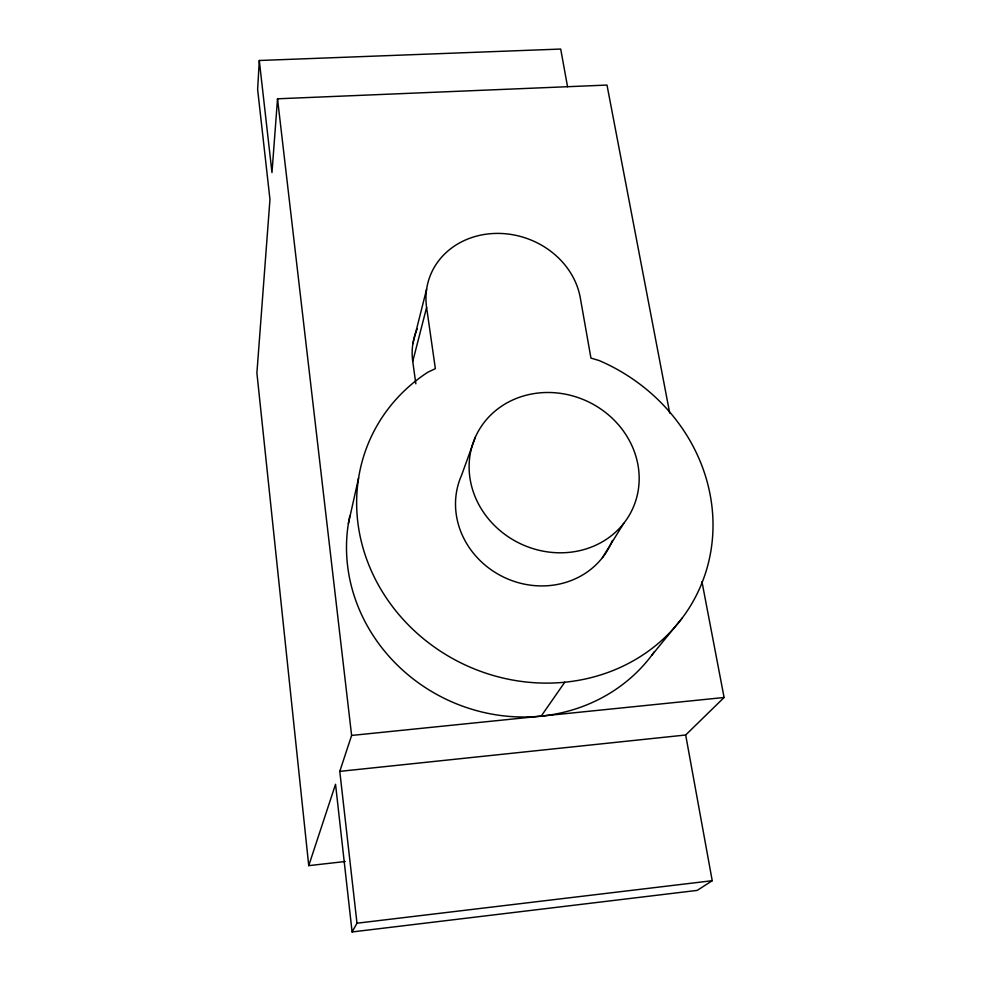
<?xml version="1.0" encoding="UTF-8"?>
<svg xmlns="http://www.w3.org/2000/svg" width="981" height="981" viewBox="0 0 981 981"><rect width="100%" height="100%" fill="white"/><g stroke="black" fill="none" stroke-linecap="round" stroke-linejoin="round"><path stroke-width="1.47" d="M567.558 86.745L560.691 49.05L259.291 60.503L257.635 89.529L269.959 199.425L256.899 372.976L308.745 865.647L345.238 861.502M669.716 413.099L606.994 85.065L277.525 98.799L271.982 172.57L259.291 60.503M348.378 523.646L358.592 477.98M412.842 343.926L426.637 289.064M415.846 383.829L412.743 361.449L426.6 307.47A78.603 69.32 18.9 0 1 492.401 233.564A78.603 69.32 18.9 0 1 580.311 297.93L590.942 358.09L599.133 360.53A180.884 166.304 25.9 0 1 686.246 612.414A180.884 166.304 25.9 0 1 414.534 630.942A180.884 166.304 25.9 0 1 427.888 372.204L435.368 368.648L426.6 307.47M308.745 865.647L335.539 784.285L352.093 931.95L697.221 890.392L712.231 880.705L685.682 735.002L724.101 697.491L701.942 581.623M352.093 931.95L356.986 923.207L339.782 771.373L351.615 735.443L277.525 98.799M475.393 437.097L461.56 475.295A82.171 75.5 25.9 0 0 507.042 578.667A82.171 75.5 25.9 0 0 612.365 540.47M602.469 557.6L623.72 523.388A86.414 78.664 25.5 0 0 561.684 393.54A86.414 78.664 25.5 0 0 477.024 501.021A86.414 78.664 25.5 0 0 623.72 523.388M541.181 716.13L564.774 682.236M651.789 655.247L682.2 618.067M356.986 923.207L712.231 880.705M339.782 771.373L685.682 735.002M351.615 735.443L724.101 697.491M654.413 651.654A169.738 157.794 26.4 0 1 450.733 701.39A169.738 157.794 26.4 0 1 349.788 516.092M412.743 361.449A73.967 66.132 18.9 0 1 417.281 328.696"/></g></svg>
